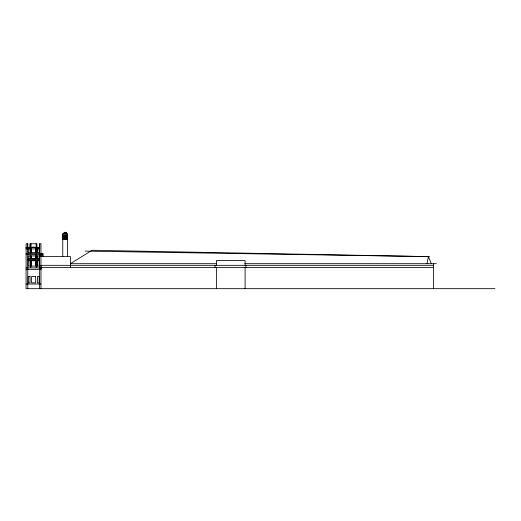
<?xml version="1.0" encoding="UTF-8"?>
<svg xmlns="http://www.w3.org/2000/svg" width="521" height="521" viewBox="0 0 521 521"><rect width="100%" height="100%" fill="white"/><g stroke="black" fill="none" stroke-linecap="round" stroke-linejoin="round"><path stroke-width="0.78" d="M26.245 249.142L26.245 247.234L26.213 248.517M40.964 256.586L40.996 253.642L40.964 254.613M64.91 233.441L65.158 232.327L65.405 233.441M426.992 263.75L428.431 256.612L92.093 250.269L70.413 263.691L216.554 263.691M62.774 235.427L67.463 235.42M62.774 238.605L67.463 238.605L62.774 238.69M26.05 253.642L30.394 253.642L30.394 243.75M26.05 254.613L30.394 254.613L30.394 259.074L27.756 259.074M39.622 259.074L36.913 259.074L36.913 254.613L40.996 254.613L40.996 253.642M27.756 259.959L30.394 259.959L30.394 267.918L26.05 267.918M39.622 259.959L36.913 259.959L36.913 267.918L41.061 267.918M244.805 263.691L436.396 263.691M40.964 265.332L433.459 265.332M40.964 267.423L433.459 267.423M26.05 269.422L41.061 269.422L41.061 265.332M26.05 284.03L40.964 284.03M494.95 288.673L26.05 288.673L26.115 243.75L27.756 243.75L27.756 267.918M85.21 251.115L429.545 256.632M428.431 256.612L431.297 263.691M433.459 263.691L433.459 288.673M245.919 265.332L245.919 267.423M245.104 265.332L245.104 260.52L216.391 260.52L216.391 265.332M245.104 267.423L245.104 288.673M216.391 267.423L216.391 288.673M215.049 265.332L215.049 267.423M70.413 267.423L70.413 256.586L40.762 256.586L40.762 254.613M67.561 239.093L62.611 239.093M67.463 234.873L67.463 233.441L62.774 233.441L62.774 234.873M67.463 235.147L67.463 238.852M67.463 239.328L67.463 256.586M66.981 235.42L66.981 238.69M66.206 238.69L66.206 235.42L66.174 238.638M65.646 238.69L65.646 235.42L65.626 238.546M64.467 235.42L64.467 238.69M63.92 235.427L63.92 238.605M63.829 235.42L63.829 238.69M63.165 235.427L63.165 238.605M63.113 235.42L63.113 238.69M62.774 235.147L62.774 238.852M62.774 239.328L62.774 256.586M42.878 256.586L42.878 253.642L36.913 253.642L36.913 243.75L30.12 243.75L30.12 247.521A4.24 4.24 0 0 0 27.652 248.217M40.964 288.673L40.964 243.75L39.622 243.75L39.622 267.918M39.72 243.75L39.72 248.953M39.622 269.422L39.622 284.03M39.557 253.642L39.557 254.613M39.485 267.918L39.485 269.422M39.557 284.03L39.557 288.673M36.112 243.75L36.112 253.642L31.045 253.642L31.045 243.75M30.205 243.75L30.12 247.521A4.214 4.214 0 0 0 27.652 248.133M27.919 267.918L27.919 269.422M27.756 269.422L27.821 288.673M27.652 243.75L27.652 248.315M39.72 248.348A5.816 5.816 0 0 0 36.893 247.351A3.536 3.536 0 0 1 39.622 248.882M28.062 248.256A3.934 3.934 0 0 1 30.394 247.358A3.354 3.354 0 0 0 27.756 248.543M27.756 248.296A4.389 4.389 0 0 1 30.394 247.351M36.913 247.69A3.621 3.621 0 0 1 39.622 249.299M63.914 233.441A1.53 1.296 -90 0 1 66.408 233.441M64.317 233.441A1.517 0.873 -90 0 1 65.158 232.327A1.517 0.873 -90 0 1 66.004 233.441M64.832 233.441A1.53 0.339 -90 0 1 65.158 232.327A1.53 0.814 -90 0 1 65.946 233.441M65.483 233.441A1.53 0.339 -90 0 0 65.158 232.327A1.53 0.814 -90 0 0 64.37 233.441M63.966 233.441A1.517 1.237 -90 0 1 66.349 233.441M63.718 233.454A1.53 1.491 -90 0 1 66.597 233.454M31.045 247.475A8.369 8.369 0 0 1 36.112 247.475M27.756 249.058A3.445 3.445 0 0 1 30.394 247.775M31.045 247.885A7.229 7.229 0 0 1 36.112 247.885M36.913 247.534A3.569 3.569 0 0 1 38.163 247.768M38.404 247.866A3.569 3.569 0 0 1 39.622 248.791M38.88 248.68A3.465 3.465 0 0 1 39.088 248.849M38.398 248.191A4.461 4.461 0 0 1 38.639 248.283M38.867 248.393A4.461 4.461 0 0 1 39.524 248.797M36.724 247.436A3.979 3.979 0 0 1 39.498 248.296M28.642 248.243A3.478 3.478 0 0 1 28.863 248.172M67.691 234.873L62.513 235.147L67.691 234.873M67.626 238.852L62.481 239.093L67.626 238.852M30.049 248.914L28.199 248.914L28.199 252.516L30.049 252.516L30.049 248.914M35.669 248.914L31.579 248.914L31.579 252.516L35.669 252.516L35.669 248.914M39.192 248.914L37.388 248.914L37.388 252.516L39.192 252.516L39.192 248.914M36.112 254.613L31.032 254.613L31.032 259.074L36.112 259.074L36.112 254.613M30.049 255.928L28.199 255.928L28.199 258.501L30.049 258.501L30.049 255.928M35.669 255.928L31.579 255.928L31.579 258.501L35.669 258.501L35.669 255.928M39.192 255.928L37.388 255.928L37.388 258.501L39.192 258.501L39.192 255.928M36.112 259.959L31.032 259.959L31.032 267.918L36.112 267.918L36.112 259.959M30.049 260.734L28.199 260.734L28.199 266.107L30.049 266.107L30.049 260.734M35.669 260.734L31.579 260.734L31.579 266.107L35.669 266.107L35.669 260.734M39.192 260.734L37.388 260.734L37.388 266.107L39.192 266.107L39.192 260.734M30.049 276.573L28.199 276.573L28.199 282.857L30.049 282.857L30.049 276.573M35.669 276.573L31.579 276.573L31.579 282.857L35.669 282.857L35.669 276.573M39.192 276.573L37.388 276.573L37.388 282.857L39.192 282.857L39.192 276.573M42.761 256.586L42.761 253.642L42.709 256.586"/></g></svg>
